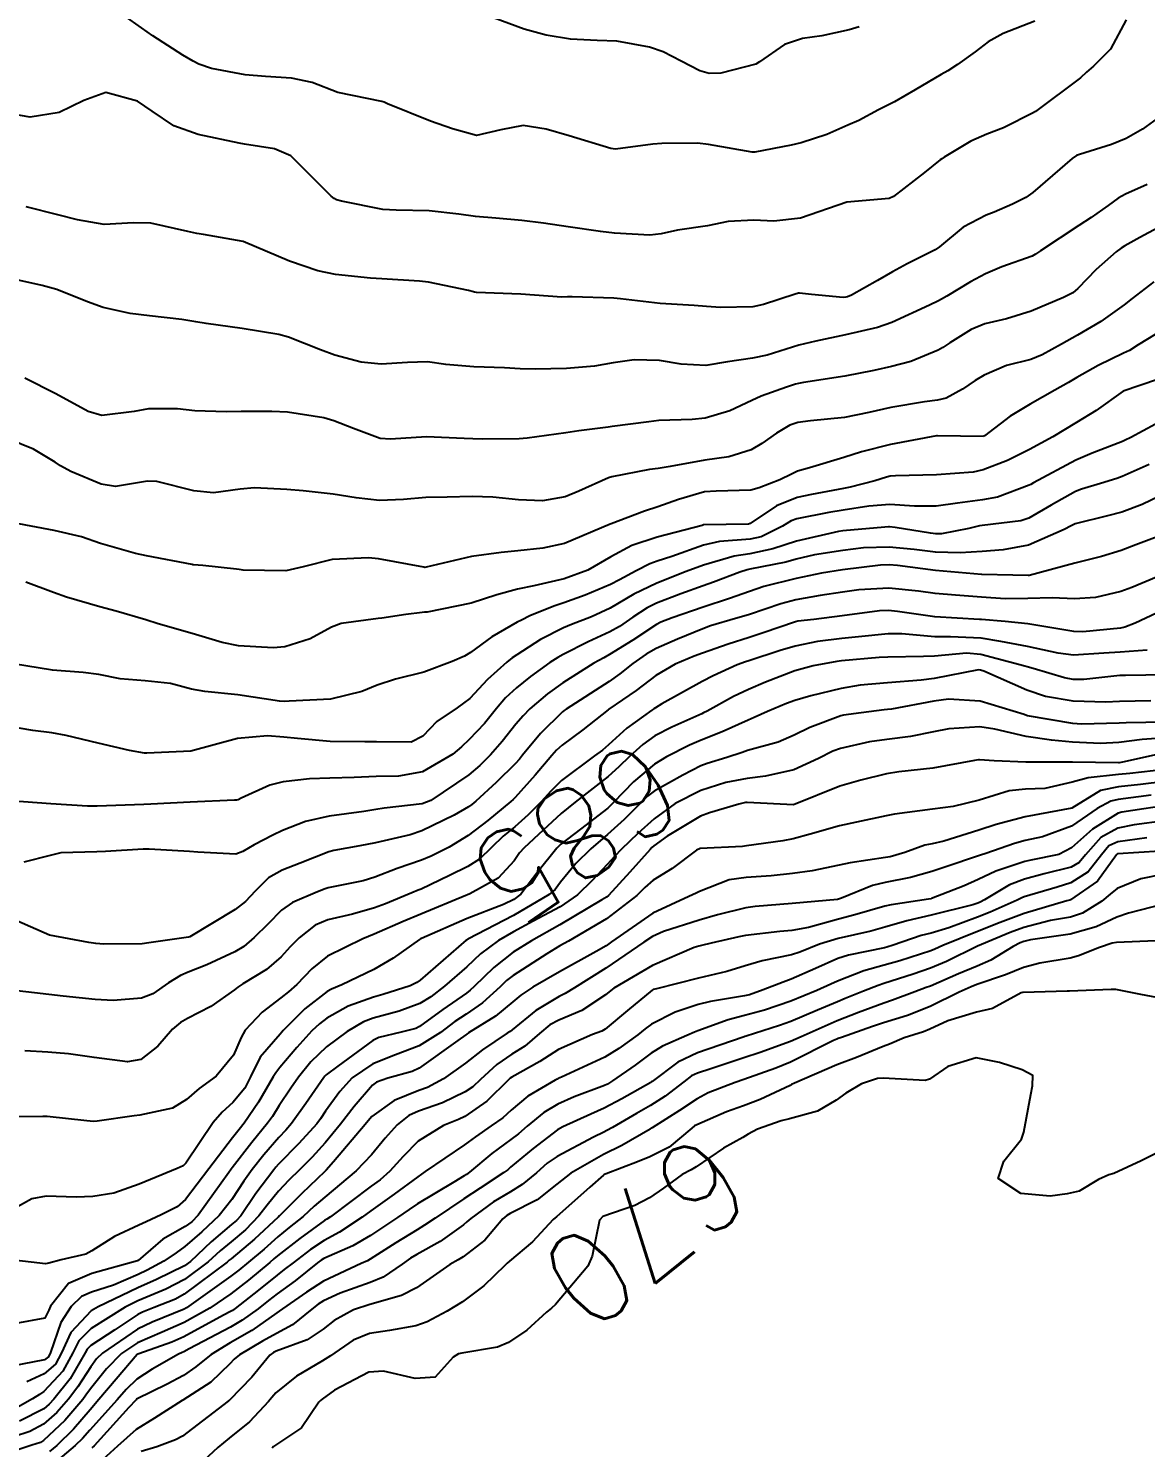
# Model space of a CAD drawing. Header units: metres. Extents: x 298520 to 308411, y 7433745 to 7450750.
# Drawn here: x 300600.5 to 300648.6, y 7446988.2 to 7447049.4 of the extents above; entities that cross this region are included whole.
import ezdxf
from ezdxf.enums import TextEntityAlignment as Align

# ---------------------------------------------------------------- set-up
doc = ezdxf.new("R2010")
doc.units = ezdxf.units.M
doc.header["$LTSCALE"] = 10
for name, color, linetype in [('Cotas', 45, 'Continuous'), ('Curvas de Nivel 1m', 11, 'Continuous'), ('Curvas de Nivel 5m', 15, 'Continuous')]:
    doc.layers.add(name, color=color, linetype=linetype)
doc.styles.add('Style-STANDARD', font='STANDARD.shx')

msp = doc.modelspace()

# ---------------------------------------------------------------- linework, layer by layer
at = {"layer": 'Curvas de Nivel 1m', "flags": 128}
for points, elevation in [([(300643.861, 7447049.694), (300642.498, 7447049.168), (300641.848, 7447048.8), (300641.294, 7447048.373), (300640.523, 7447047.833), (300640.107, 7447047.56), (300639.828, 7447047.392), (300638.7, 7447046.735), (300637.816, 7447046.223), (300637.58, 7447046.107), (300637.116, 7447045.877), (300636.271, 7447045.42), (300635.803, 7447045.209), (300634.889, 7447044.811), (300633.791, 7447044.45), (300633.356, 7447044.358), (300631.785, 7447044.05), (300631.678, 7447044.047), (300629.789, 7447044.383), (300629.317, 7447044.44), (300627.789, 7447044.423), (300627.388, 7447044.395), (300625.786, 7447044.186), (300625.591, 7447044.207), (300623.794, 7447044.753), (300622.798, 7447045.045), (300621.8, 7447045.207), (300620.847, 7447045.02), (300619.793, 7447044.769), (300618.76, 7447045.054), (300617.806, 7447045.393), (300615.956, 7447046.129), (300615.814, 7447046.2), (300615.717, 7447046.228), (300613.818, 7447046.619), (300612.707, 7447047.052), (300611.824, 7447047.244), (300610.703, 7447047.312), (300609.825, 7447047.387), (300608.379, 7447047.663), (300607.829, 7447047.846), (300607.577, 7447047.971), (300607.143, 7447048.23), (300605.845, 7447049.059), (300604.14, 7447050.267)], 701), ([(300636.294, 7447049.448), (300635.854, 7447049.326), (300634.685, 7447049.067), (300633.849, 7447048.954), (300633.067, 7447048.699), (300631.995, 7447047.938), (300631.832, 7447047.848), (300630.328, 7447047.455), (300629.828, 7447047.44), (300629.423, 7447047.56), (300628.619, 7447047.978), (300627.839, 7447048.371), (300627.257, 7447048.58), (300625.845, 7447048.833), (300624.998, 7447048.866), (300623.846, 7447048.917), (300622.799, 7447049.095), (300621.852, 7447049.359), (300619.863, 7447050.08)], 702), ([(300649.443, 7447045.726), (300648.506, 7447045.036), (300647.796, 7447044.639), (300647.17, 7447044.378), (300645.786, 7447043.955), (300645.654, 7447043.903), (300645.472, 7447043.775), (300643.768, 7447042.312), (300643.467, 7447042.102), (300642.901, 7447041.809), (300642.107, 7447041.469), (300641.758, 7447041.334), (300640.772, 7447040.811), (300639.744, 7447039.968), (300639.558, 7447039.843), (300638.361, 7447039.233), (300637.728, 7447038.886), (300637.079, 7447038.52), (300635.963, 7447037.887), (300635.789, 7447037.812), (300635.712, 7447037.794), (300635.602, 7447037.782), (300634.235, 7447037.912), (300633.714, 7447037.969), (300633.668, 7447037.966), (300633.531, 7447037.922), (300632.162, 7447037.482), (300631.707, 7447037.378), (300630.309, 7447037.352), (300629.707, 7447037.403), (300629.179, 7447037.439), (300627.708, 7447037.526), (300625.994, 7447037.723), (300625.71, 7447037.753), (300623.921, 7447037.818), (300623.711, 7447037.808), (300623.479, 7447037.802), (300621.712, 7447037.933), (300619.787, 7447038.005), (300619.712, 7447038.016), (300619.66, 7447038.029), (300619.451, 7447038.084), (300617.718, 7447038.448), (300617.342, 7447038.49), (300615.72, 7447038.591), (300615.231, 7447038.624), (300613.722, 7447038.772), (300612.948, 7447038.939), (300611.73, 7447039.349), (300609.743, 7447040.2), (300608.022, 7447040.502), (300607.746, 7447040.547), (300607.35, 7447040.631), (300605.75, 7447040.989), (300605.004, 7447041.004), (300603.75, 7447040.937), (300602.598, 7447041.134), (300601.753, 7447041.353), (300600.38, 7447041.69)], 699), ([(300648.699, 7447042.663), (300647.768, 7447042.236), (300647.448, 7447042.071), (300647.026, 7447041.757), (300646.287, 7447041.235), (300645.754, 7447040.888), (300644.111, 7447039.794), (300643.892, 7447039.646), (300643.739, 7447039.565), (300642.437, 7447039.108), (300641.728, 7447038.81), (300641.091, 7447038.458), (300640.071, 7447037.836), (300639.843, 7447037.708), (300639.711, 7447037.639), (300639.317, 7447037.454), (300637.701, 7447036.707), (300637.084, 7447036.491), (300635.696, 7447036.176), (300634.42, 7447035.909), (300633.691, 7447035.727), (300632.318, 7447035.302), (300631.685, 7447035.176), (300630.619, 7447035.015), (300629.682, 7447034.849), (300628.617, 7447034.911), (300627.684, 7447035.069), (300626.591, 7447035.094), (300625.682, 7447034.964), (300624.881, 7447034.818), (300623.68, 7447034.717), (300622.327, 7447034.698), (300621.679, 7447034.713), (300620.998, 7447034.749), (300619.68, 7447034.794), (300618.477, 7447034.894), (300617.682, 7447035.01), (300616.814, 7447034.986), (300615.681, 7447034.91), (300614.824, 7447034.996), (300613.684, 7447035.301), (300613.063, 7447035.535), (300611.692, 7447036.071), (300611.271, 7447036.184), (300609.695, 7447036.45), (300608.137, 7447036.663), (300607.698, 7447036.737), (300607.092, 7447036.843), (300605.7, 7447036.988), (300604.87, 7447037.09), (300603.704, 7447037.347), (300603.022, 7447037.596), (300601.711, 7447038.126), (300601.074, 7447038.306), (300599.717, 7447038.61)], 698), ([(300649.757, 7447041.099), (300648.384, 7447040.376), (300647.745, 7447040.007), (300647.588, 7447039.908), (300647.368, 7447039.754), (300646.497, 7447038.997), (300645.719, 7447038.177), (300645.499, 7447037.991), (300645.096, 7447037.779), (300643.707, 7447037.199), (300642.642, 7447036.872), (300641.701, 7447036.648), (300641.121, 7447036.403), (300640.201, 7447035.835), (300639.897, 7447035.631), (300639.688, 7447035.508), (300638.512, 7447035.026), (300637.677, 7447034.803), (300636.918, 7447034.634), (300635.67, 7447034.387), (300633.883, 7447034.125), (300633.675, 7447034.083), (300633.548, 7447034.048), (300633.159, 7447033.925), (300632.068, 7447033.535), (300631.664, 7447033.349), (300630.714, 7447032.893), (300629.652, 7447032.578), (300629.091, 7447032.528), (300627.65, 7447032.478), (300627.218, 7447032.426), (300625.646, 7447032.218), (300625.464, 7447032.193), (300624.211, 7447032.031), (300623.642, 7447031.951), (300621.974, 7447031.723), (300621.639, 7447031.694), (300620.04, 7447031.675), (300619.639, 7447031.686), (300619.261, 7447031.708), (300617.64, 7447031.783), (300616.081, 7447031.683), (300615.639, 7447031.712), (300614.495, 7447032.141), (300613.648, 7447032.472), (300613.209, 7447032.597), (300611.653, 7447032.839), (300610.966, 7447032.874), (300609.653, 7447032.876), (300609.002, 7447032.86), (300607.653, 7447032.898), (300606.912, 7447032.98), (300605.654, 7447032.987), (300605.032, 7447032.877), (300603.649, 7447032.704), (300603.063, 7447032.868), (300601.663, 7447033.626), (300600.324, 7447034.313)], 697), ([(300648.991, 7447038.464), (300648.054, 7447037.745), (300647.71, 7447037.472), (300646.709, 7447036.754), (300645.697, 7447036.159), (300645.009, 7447035.78), (300644.171, 7447035.308), (300643.683, 7447035.116), (300642.639, 7447034.85), (300641.672, 7447034.439), (300641.291, 7447034.201), (300640.745, 7447033.829), (300640.045, 7447033.45), (300639.658, 7447033.361), (300639.098, 7447033.289), (300637.655, 7447033.044), (300636.7, 7447032.832), (300635.65, 7447032.605), (300634.197, 7447032.461), (300633.65, 7447032.396), (300633.298, 7447032.274), (300632.729, 7447031.929), (300632.088, 7447031.486), (300631.636, 7447031.214), (300630.664, 7447030.918), (300629.631, 7447030.771), (300628.142, 7447030.496), (300627.627, 7447030.412), (300627.252, 7447030.368), (300625.623, 7447030.056), (300625.482, 7447030.012), (300624.208, 7447029.437), (300623.61, 7447029.185), (300622.635, 7447029.022), (300621.608, 7447029.068), (300620.502, 7447029.179), (300619.61, 7447029.202), (300618.533, 7447029.173), (300617.609, 7447029.162), (300616.65, 7447029.077), (300615.606, 7447029.027), (300614.603, 7447029.145), (300613.61, 7447029.313), (300612.326, 7447029.456), (300611.613, 7447029.509), (300610.232, 7447029.576), (300609.613, 7447029.524), (300608.462, 7447029.366), (300607.611, 7447029.449), (300606.012, 7447029.851), (300605.617, 7447029.868), (300604.237, 7447029.64), (300603.615, 7447029.735), (300602.309, 7447030.29), (300601.862, 7447030.534), (300601.627, 7447030.681), (300600.698, 7447031.244), (300599.636, 7447031.678)], 696), ([(300649.153, 7447034.253), (300647.663, 7447033.75), (300646.498, 7447032.918), (300645.649, 7447032.389), (300644.631, 7447031.785), (300643.637, 7447031.237), (300642.678, 7447030.764), (300641.628, 7447030.35), (300641.195, 7447030.256), (300639.626, 7447030.136), (300637.861, 7447030.102), (300637.625, 7447030.076), (300637.463, 7447030.033), (300636.963, 7447029.877), (300635.895, 7447029.611), (300635.618, 7447029.552), (300634.232, 7447029.293), (300633.611, 7447029.156), (300632.726, 7447028.809), (300631.594, 7447028.038), (300631.524, 7447028.011), (300629.593, 7447027.985), (300629.572, 7447027.982), (300629.516, 7447027.961), (300627.587, 7447027.447), (300626.495, 7447027.09), (300625.579, 7447026.6), (300624.589, 7447026.025), (300623.569, 7447025.657), (300622.261, 7447025.358), (300621.564, 7447025.208), (300620.669, 7447024.962), (300619.558, 7447024.604), (300617.671, 7447024.225), (300617.554, 7447024.215), (300617.454, 7447024.211), (300616.743, 7447024.118), (300615.719, 7447023.96), (300615.55, 7447023.943), (300613.96, 7447023.732), (300613.544, 7447023.573), (300612.63, 7447023.07), (300611.531, 7447022.725), (300611.035, 7447022.68), (300609.531, 7447022.761), (300608.831, 7447022.913), (300607.539, 7447023.303), (300606.067, 7447023.723), (300605.547, 7447023.886), (300604.269, 7447024.263), (300603.555, 7447024.447), (300602.126, 7447024.859), (300601.561, 7447025.073), (300600.366, 7447025.511)], 694), ([(300649.057, 7447032.327), (300647.991, 7447031.747), (300647.758, 7447031.633), (300647.641, 7447031.583), (300646.325, 7447031.074), (300645.633, 7447030.776), (300643.809, 7447029.797), (300643.694, 7447029.727), (300643.621, 7447029.692), (300642.252, 7447029.175), (300641.611, 7447029.055), (300640.523, 7447028.917), (300639.607, 7447028.784), (300638.668, 7447028.793), (300637.608, 7447028.858), (300636.703, 7447028.782), (300635.604, 7447028.621), (300634.983, 7447028.519), (300633.598, 7447028.242), (300633.363, 7447028.156), (300632.986, 7447027.926), (300632.058, 7447027.465), (300631.587, 7447027.367), (300630.272, 7447027.267), (300629.584, 7447027.111), (300628.214, 7447026.615), (300627.577, 7447026.42), (300627.262, 7447026.307), (300626.677, 7447025.999), (300625.959, 7447025.617), (300625.567, 7447025.418), (300624.484, 7447024.948), (300623.559, 7447024.626), (300623.123, 7447024.478), (300622.088, 7447024.055), (300621.733, 7447023.876), (300621.549, 7447023.788), (300620.449, 7447023.161), (300619.529, 7447022.483), (300619.284, 7447022.327), (300618.751, 7447022.092), (300617.518, 7447021.628), (300616.302, 7447021.336), (300615.512, 7447021.071), (300614.853, 7447020.793), (300613.506, 7447020.472), (300611.713, 7447020.385), (300611.505, 7447020.369), (300611.309, 7447020.378), (300609.507, 7447020.654), (300608.082, 7447020.794), (300607.51, 7447020.904), (300606.601, 7447021.15), (300605.513, 7447021.258), (300604.431, 7447021.343), (300603.515, 7447021.525), (300602.847, 7447021.611), (300601.517, 7447021.712), (300599.844, 7447021.993)], 693), ([(300648.789, 7447030.581), (300647.626, 7447030.061), (300647.4, 7447029.977), (300646.689, 7447029.759), (300645.866, 7447029.521), (300645.618, 7447029.42), (300644.561, 7447028.833), (300643.6, 7447028.267), (300643.25, 7447028.152), (300641.595, 7447027.952), (300641.481, 7447027.935), (300641.019, 7447027.826), (300639.834, 7447027.594), (300639.59, 7447027.589), (300639.368, 7447027.621), (300637.838, 7447027.866), (300637.593, 7447027.904), (300637.559, 7447027.905), (300637.243, 7447027.874), (300635.735, 7447027.745), (300635.591, 7447027.73), (300635.395, 7447027.697), (300633.586, 7447027.275), (300632.566, 7447026.947), (300631.581, 7447026.736), (300630.897, 7447026.63), (300629.576, 7447026.247), (300628.834, 7447025.971), (300627.568, 7447025.474), (300626.574, 7447024.989), (300625.557, 7447024.395), (300624.756, 7447024.022), (300623.894, 7447023.689), (300623.545, 7447023.54), (300622.554, 7447023.034), (300621.528, 7447022.384), (300621.338, 7447022.25), (300621.096, 7447022.064), (300620.275, 7447021.312), (300619.507, 7447020.501), (300618.962, 7447020.088), (300618.089, 7447019.506), (300617.484, 7447018.872), (300616.983, 7447018.613), (300615.48, 7447018.631), (300614.988, 7447018.627), (300613.488, 7447018.639), (300612.084, 7447018.766), (300611.489, 7447018.832), (300610.79, 7447018.887), (300609.489, 7447018.779), (300607.483, 7447018.23), (300605.586, 7447018.145), (300605.481, 7447018.146), (300604.844, 7447018.256), (300603.486, 7447018.565), (300602.105, 7447018.907), (300601.49, 7447019.023), (300600.675, 7447019.124), (300599.493, 7447019.314)], 692), ([(300649.618, 7447029.407), (300648.491, 7447028.86), (300647.605, 7447028.536), (300646.988, 7447028.37), (300645.597, 7447028.023), (300645.421, 7447027.948), (300645.12, 7447027.777), (300643.586, 7447027.109), (300642.495, 7447026.9), (300641.583, 7447026.838), (300640.642, 7447026.77), (300639.583, 7447026.804), (300638.655, 7447026.925), (300637.584, 7447027.026), (300636.473, 7447026.992), (300635.583, 7447026.884), (300634.359, 7447026.687), (300633.579, 7447026.504), (300633.122, 7447026.38), (300631.574, 7447026.07), (300631.467, 7447026.048), (300631.145, 7447025.944), (300630.014, 7447025.51), (300629.567, 7447025.352), (300628.605, 7447025.016), (300627.559, 7447024.612), (300627.145, 7447024.406), (300626.534, 7447024), (300625.958, 7447023.595), (300625.543, 7447023.367), (300624.614, 7447022.947), (300623.528, 7447022.398), (300623.302, 7447022.267), (300622.957, 7447022.046), (300622.125, 7447021.445), (300621.512, 7447020.954), (300621.047, 7447020.525), (300620.659, 7447020.068), (300620.146, 7447019.42), (300619.483, 7447018.723), (300619.148, 7447018.415), (300618.775, 7447018.09), (300617.465, 7447017.336), (300616.439, 7447017.145), (300615.463, 7447017.131), (300614.518, 7447017.088), (300613.466, 7447017.06), (300612.595, 7447017.04), (300611.464, 7447016.904), (300610.893, 7447016.754), (300609.655, 7447016.198), (300609.517, 7447016.134), (300609.452, 7447016.117), (300609.357, 7447016.107), (300607.451, 7447016.034), (300605.754, 7447015.942), (300605.45, 7447015.931), (300603.851, 7447015.863), (300603.449, 7447015.852), (300603.034, 7447015.861), (300601.45, 7447015.962), (300599.683, 7447016.085)], 691), ([(300649.104, 7447025.735), (300648.036, 7447025.278), (300647.567, 7447025.111), (300646.469, 7447024.856), (300645.563, 7447024.797), (300644.612, 7447024.833), (300643.563, 7447024.803), (300642.579, 7447024.794), (300641.563, 7447024.869), (300640.443, 7447024.952), (300639.565, 7447025.02), (300638.839, 7447025.125), (300637.567, 7447025.256), (300636.272, 7447025.177), (300635.565, 7447025.082), (300634.602, 7447024.943), (300633.561, 7447024.744), (300632.913, 7447024.573), (300631.555, 7447024.123), (300631.415, 7447024.081), (300630.962, 7447023.946), (300629.882, 7447023.623), (300629.546, 7447023.503), (300628.453, 7447023.062), (300627.533, 7447022.658), (300627.108, 7447022.415), (300626.531, 7447022), (300625.966, 7447021.558), (300625.515, 7447021.232), (300623.662, 7447020.038), (300623.567, 7447019.974), (300623.501, 7447019.916), (300622.553, 7447018.983), (300621.78, 7447018.057), (300621.643, 7447017.887), (300621.469, 7447017.701), (300620.648, 7447016.881), (300619.761, 7447016.077), (300619.596, 7447015.934), (300619.45, 7447015.832), (300618.827, 7447015.47), (300617.44, 7447014.793), (300616.929, 7447014.624), (300615.434, 7447014.275), (300614.769, 7447014.14), (300613.638, 7447013.948), (300613.429, 7447013.891), (300612.19, 7447013.404), (300611.417, 7447013.095), (300610.834, 7447012.763), (300610.247, 7447012.192), (300609.842, 7447011.752), (300609.395, 7447011.395), (300607.442, 7447010.229), (300607.383, 7447010.211), (300605.668, 7447009.959), (300605.38, 7447009.918), (300603.734, 7447009.911), (300603.38, 7447009.941), (300603.091, 7447009.985), (300601.383, 7447010.3), (300599.391, 7447011.172)], 689), ([(300649.111, 7447024.181), (300648.19, 7447023.744), (300647.732, 7447023.566), (300647.55, 7447023.534), (300645.935, 7447023.378), (300645.547, 7447023.384), (300643.645, 7447023.705), (300643.552, 7447023.718), (300642.586, 7447023.81), (300641.554, 7447023.9), (300641.471, 7447023.903), (300639.555, 7447024.013), (300637.945, 7447024.253), (300637.557, 7447024.295), (300637.158, 7447024.272), (300635.555, 7447024.064), (300634.341, 7447023.908), (300633.647, 7447023.824), (300633.551, 7447023.799), (300632.147, 7447023.33), (300631.541, 7447023.131), (300630.642, 7447022.843), (300629.53, 7447022.451), (300629.175, 7447022.318), (300628.355, 7447021.978), (300627.518, 7447021.485), (300626.671, 7447020.839), (300625.503, 7447020.035), (300625.473, 7447020.01), (300624.375, 7447019.141), (300623.48, 7447018.485), (300623.245, 7447018.274), (300623.042, 7447018.044), (300622.318, 7447017.198), (300621.455, 7447016.226), (300621.373, 7447016.142), (300621.281, 7447016.062), (300620.277, 7447015.239), (300619.438, 7447014.591), (300618.623, 7447014.092), (300617.838, 7447013.693), (300617.424, 7447013.525), (300616.371, 7447013.168), (300615.413, 7447012.788), (300614.91, 7447012.638), (300613.406, 7447012.333), (300613.272, 7447012.294), (300612.935, 7447012.165), (300611.866, 7447011.708), (300611.395, 7447011.365), (300610.8, 7447010.775), (300610.204, 7447010.192), (300609.767, 7447009.808), (300609.377, 7447009.574), (300608.166, 7447009.013), (300607.368, 7447008.693), (300607.038, 7447008.561), (300606.524, 7447008.238), (300605.837, 7447007.764), (300605.353, 7447007.574), (300604.13, 7447007.484), (300603.352, 7447007.515), (300601.984, 7447007.66), (300601.354, 7447007.733), (300599.747, 7447007.926)], 688), ([(300648.695, 7447022.579), (300647.534, 7447022.498), (300646.835, 7447022.455), (300645.532, 7447022.366), (300644.865, 7447022.448), (300643.537, 7447022.741), (300642.394, 7447022.958), (300641.542, 7447023.093), (300640.223, 7447023.153), (300639.543, 7447023.158), (300638.123, 7447023.283), (300637.544, 7447023.288), (300636.266, 7447023.158), (300635.541, 7447023.08), (300634.496, 7447022.948), (300633.536, 7447022.76), (300632.887, 7447022.572), (300631.526, 7447022.124), (300631.389, 7447022.078), (300631.032, 7447021.945), (300629.992, 7447021.481), (300629.516, 7447021.232), (300627.781, 7447020.261), (300627.504, 7447020.097), (300627.441, 7447020.053), (300627.35, 7447019.992), (300626.268, 7447019.225), (300625.48, 7447018.495), (300625.224, 7447018.266), (300624.876, 7447018.019), (300623.462, 7447016.956), (300622.997, 7447016.505), (300622.586, 7447016.049), (300622.021, 7447015.481), (300621.442, 7447014.969), (300620.947, 7447014.555), (300620.441, 7447014.07), (300619.929, 7447013.572), (300619.421, 7447013.253), (300618.633, 7447012.873), (300617.406, 7447012.283), (300617.286, 7447012.229), (300617.013, 7447012.114), (300615.873, 7447011.65), (300615.396, 7447011.468), (300614.448, 7447011.198), (300613.391, 7447010.959), (300612.833, 7447010.721), (300612.15, 7447010.172), (300611.767, 7447009.788), (300611.375, 7447009.36), (300610.748, 7447008.807), (300609.717, 7447008.196), (300609.502, 7447008.057), (300609.359, 7447007.937), (300608.341, 7447007.223), (300607.34, 7447006.698), (300607.042, 7447006.528), (300606.684, 7447006.236), (300606.059, 7447005.509), (300605.32, 7447004.931), (300604.745, 7447004.829), (300603.32, 7447005.021), (300602.214, 7447005.179), (300601.322, 7447005.255), (300600.324, 7447005.308)], 687), ([(300649.521, 7447021.522), (300647.774, 7447021.494), (300647.52, 7447021.484), (300645.969, 7447021.314), (300645.518, 7447021.313), (300645.132, 7447021.389), (300643.783, 7447021.796), (300643.524, 7447021.868), (300643.435, 7447021.89), (300641.532, 7447022.4), (300640.913, 7447022.445), (300639.53, 7447022.326), (300639.065, 7447022.312), (300637.529, 7447022.286), (300637.143, 7447022.259), (300635.526, 7447022.119), (300635.326, 7447022.093), (300634.31, 7447021.908), (300633.521, 7447021.69), (300632.253, 7447021.196), (300631.512, 7447020.883), (300630.873, 7447020.583), (300629.738, 7447019.958), (300629.582, 7447019.879), (300629.501, 7447019.841), (300628.213, 7447019.258), (300627.486, 7447018.887), (300626.958, 7447018.518), (300626.395, 7447018.001), (300625.93, 7447017.544), (300625.464, 7447017.128), (300624.049, 7447016.031), (300623.448, 7447015.539), (300622.668, 7447014.82), (300621.843, 7447014.056), (300621.649, 7447013.839), (300621.424, 7447013.498), (300620.723, 7447012.757), (300619.508, 7447012.079), (300619.403, 7447012.04), (300619.329, 7447012.008), (300617.394, 7447011.201), (300616.631, 7447010.877), (300615.385, 7447010.341), (300614.889, 7447010.137), (300613.375, 7447009.39), (300612.697, 7447008.839), (300612.043, 7447008.173), (300611.688, 7447007.846), (300611.354, 7447007.587), (300610.555, 7447006.978), (300609.828, 7447006.195), (300609.651, 7447005.876), (300609.322, 7447005.124), (300608.572, 7447004.211), (300607.845, 7447003.682), (300607.298, 7447003.203), (300606.695, 7447002.833), (300605.287, 7447002.539), (300605.035, 7447002.505), (300603.442, 7447002.278), (300603.283, 7447002.263), (300602.997, 7447002.283), (300601.286, 7447002.476), (300601.105, 7447002.482), (300599.285, 7447002.455)], 686), ([(300649.499, 7447019.473), (300647.803, 7447019.442), (300647.498, 7447019.429), (300645.876, 7447019.387), (300645.498, 7447019.418), (300643.546, 7447019.755), (300643.502, 7447019.765), (300643.394, 7447019.801), (300641.509, 7447020.389), (300640.134, 7447020.465), (300639.508, 7447020.375), (300637.678, 7447020.041), (300637.504, 7447020.021), (300637.369, 7447020.006), (300636.378, 7447019.881), (300635.618, 7447019.772), (300635.501, 7447019.747), (300634.16, 7447019.243), (300633.488, 7447018.913), (300632.793, 7447018.617), (300631.478, 7447018.249), (300631.244, 7447018.175), (300630.59, 7447017.949), (300629.735, 7447017.693), (300629.469, 7447017.592), (300628.685, 7447017.191), (300627.458, 7447016.509), (300627.164, 7447016.285), (300626.876, 7447015.996), (300626.162, 7447015.287), (300625.439, 7447014.635), (300624.717, 7447014.021), (300624.072, 7447013.382), (300623.411, 7447012.573), (300623.182, 7447012.266), (300622.924, 7447012.045), (300621.394, 7447011.148), (300619.419, 7447010.116), (300619.383, 7447010.098), (300619.352, 7447010.08), (300617.365, 7447008.35), (300617.227, 7447008.248), (300616.933, 7447008.114), (300615.75, 7447007.733), (300615.355, 7447007.616), (300614.268, 7447007.227), (300613.341, 7447006.722), (300613.025, 7447006.476), (300612.7, 7447006.166), (300612.045, 7447005.454), (300611.317, 7447004.595), (300611.139, 7447004.358), (300611.035, 7447004.183), (300610.392, 7447003.094), (300609.775, 7447002.195), (300609.56, 7447001.917), (300609.277, 7447001.559), (300608.26, 7447000.215), (300607.25, 7446998.903), (300606.895, 7446998.585), (300606.2, 7446998.24), (300605.553, 7446997.932), (300605.236, 7446997.789), (300604.195, 7446997.299), (300603.219, 7446996.685), (300602.954, 7446996.545), (300601.897, 7446996.293), (300601.355, 7446996.155), (300601.211, 7446996.127), (300599.609, 7446996.316)], 684), ([(300649.489, 7447018.801), (300648.492, 7447018.736), (300647.486, 7447018.602), (300646.693, 7447018.55), (300645.486, 7447018.615), (300644.572, 7447018.699), (300643.489, 7447018.853), (300642.129, 7447019.178), (300641.495, 7447019.274), (300640.146, 7447019.188), (300639.491, 7447019.063), (300638.496, 7447018.852), (300637.486, 7447018.725), (300636.737, 7447018.625), (300635.48, 7447018.345), (300635.149, 7447018.224), (300634.538, 7447017.904), (300633.468, 7447017.42), (300632.253, 7447017.144), (300631.464, 7447017.048), (300630.538, 7447016.873), (300629.459, 7447016.537), (300628.356, 7447015.976), (300627.446, 7447015.305), (300626.755, 7447014.681), (300626.049, 7447014.004), (300625.749, 7447013.686), (300625.423, 7447013.344), (300624.776, 7447012.656), (300624.142, 7447012.029), (300623.398, 7447011.517), (300622.233, 7447010.894), (300621.387, 7447010.443), (300620.738, 7447010.066), (300619.966, 7447009.485), (300619.371, 7447008.936), (300618.418, 7447008.094), (300617.823, 7447007.636), (300617.352, 7447007.352), (300616.454, 7447007.011), (300615.342, 7447006.716), (300614.918, 7447006.557), (300614.217, 7447006.147), (300613.326, 7447005.475), (300612.657, 7447004.829), (300612.127, 7447004.172), (300611.788, 7447003.693), (300611.294, 7447002.946), (300610.994, 7447002.476), (300610.782, 7447002.185), (300610.106, 7447001.36), (300609.264, 7447000.266), (300609.216, 7447000.201), (300609.12, 7447000.061), (300607.798, 7446998.222), (300607.53, 7446997.934), (300607.235, 7446997.73), (300606.274, 7446997.193), (300605.213, 7446996.268), (300605.182, 7446996.25), (300603.207, 7446995.708), (300602.212, 7446995.281), (300601.434, 7446994.298), (300601.362, 7446994.127), (300601.188, 7446993.787), (300599.942, 7446993.556)], 683), ([(300649.127, 7447018.085), (300647.64, 7447017.748), (300647.499, 7447017.723), (300647.473, 7447017.719), (300645.488, 7447017.754), (300645.473, 7447017.753), (300645.451, 7447017.748), (300643.472, 7447017.753), (300642.106, 7447017.814), (300641.474, 7447017.86), (300641.437, 7447017.857), (300641.258, 7447017.823), (300639.469, 7447017.495), (300638, 7447017.333), (300637.467, 7447017.245), (300636.362, 7447016.983), (300635.461, 7447016.716), (300633.453, 7447015.92), (300631.454, 7447016.017), (300631.384, 7447016.011), (300631.102, 7447015.944), (300629.832, 7447015.574), (300629.447, 7447015.418), (300628.012, 7447014.555), (300627.434, 7447014.139), (300627.355, 7447014.07), (300627.277, 7447013.992), (300626.402, 7447013.016), (300625.489, 7447012.009), (300625.402, 7447011.936), (300625.202, 7447011.814), (300623.39, 7447010.738), (300622.164, 7447010.052), (300621.378, 7447009.564), (300620.544, 7447008.896), (300619.7, 7447008.077), (300619.523, 7447007.916), (300619.359, 7447007.798), (300618.349, 7447007.094), (300617.337, 7447006.355), (300617.173, 7447006.274), (300616.548, 7447006.118), (300615.58, 7447005.878), (300615.329, 7447005.759), (300613.818, 7447004.653), (300613.314, 7447004.275), (300613.254, 7447004.22), (300613.208, 7447004.161), (300612.431, 7447003.034), (300611.822, 7447002.175), (300611.575, 7447001.882), (300611.277, 7447001.567), (300610.631, 7447000.825), (300610.126, 7447000.191), (300609.767, 7446999.686), (300609.25, 7446998.893), (300608.704, 7446998.208), (300607.953, 7446997.498), (300607.223, 7446996.875), (300606.854, 7446996.598), (300606.322, 7446996.239), (300605.604, 7446995.851), (300605.207, 7446995.671), (300604.149, 7446995.212), (300603.199, 7446994.901), (300602.767, 7446994.714), (300602.326, 7446994.289), (300601.884, 7446993.595), (300601.436, 7446992.297), (300601.35, 7446992.118), (300601.168, 7446991.987), (300599.77, 7446991.707)], 682), ([(300649.47, 7447017.443), (300647.954, 7447017.26), (300647.468, 7447017.215), (300646.152, 7447017.078), (300645.464, 7447016.889), (300644.297, 7447016.623), (300643.461, 7447016.593), (300642.747, 7447016.52), (300641.456, 7447016.11), (300640.333, 7447015.837), (300639.452, 7447015.726), (300637.81, 7447015.505), (300637.449, 7447015.435), (300636.169, 7447015.16), (300635.444, 7447015.004), (300634.179, 7447014.648), (300633.438, 7447014.441), (300632.997, 7447014.365), (300631.435, 7447014.14), (300631.256, 7447014.12), (300629.434, 7447014.024), (300629.279, 7447013.962), (300628.226, 7447013.173), (300627.413, 7447012.658), (300627.055, 7447012.347), (300626.701, 7447011.997), (300625.393, 7447010.994), (300623.753, 7447010.034), (300623.381, 7447009.832), (300622.82, 7447009.489), (300621.368, 7447008.55), (300621.094, 7447008.335), (300620.816, 7447008.065), (300620.054, 7447007.371), (300619.345, 7447006.889), (300618.859, 7447006.568), (300618.236, 7447006.096), (300617.327, 7447005.528), (300616.303, 7447005.141), (300615.319, 7447004.753), (300614.441, 7447004.143), (300613.898, 7447003.557), (300613.291, 7447002.702), (300613.071, 7447002.377), (300612.908, 7447002.164), (300612.136, 7447001.31), (300611.265, 7447000.427), (300611.149, 7447000.296), (300611.054, 7447000.182), (300610.285, 7446999.157), (300609.632, 7446998.196), (300609.449, 7446997.989), (300609.237, 7446997.814), (300608.359, 7446997.08), (300607.473, 7446996.226), (300607.211, 7446996.035), (300606.003, 7446995.444), (300605.201, 7446995.089), (300603.489, 7446994.276), (300603.191, 7446994.097), (300602.303, 7446993.167), (300601.902, 7446992.293), (300601.655, 7446991.806), (300601.159, 7446991.388), (300600.417, 7446991.044)], 681), ([(300648.872, 7447016.323), (300647.457, 7447016.149), (300647.135, 7447016.074), (300646.551, 7447015.759), (300645.907, 7447015.307), (300645.445, 7447014.998), (300644.186, 7447014.535), (300643.439, 7447014.375), (300642.99, 7447014.252), (300641.742, 7447013.817), (300641.515, 7447013.736), (300641.431, 7447013.71), (300640.029, 7447013.236), (300639.421, 7447013.035), (300638.494, 7447012.782), (300637.413, 7447012.571), (300636.857, 7447012.43), (300635.533, 7447011.889), (300635.436, 7447011.857), (300635.402, 7447011.846), (300635.347, 7447011.836), (300633.4, 7447011.657), (300631.802, 7447011.533), (300631.398, 7447011.47), (300630.182, 7447011.165), (300629.393, 7447010.943), (300627.853, 7447010.448), (300627.385, 7447010.24), (300627, 7447009.994), (300625.372, 7447008.878), (300624.024, 7447008.03), (300623.609, 7447007.786), (300623.357, 7447007.653), (300622.354, 7447007.044), (300621.335, 7447006.212), (300621.25, 7447006.145), (300621.123, 7447006.062), (300620.052, 7447005.347), (300619.32, 7447004.77), (300618.37, 7447004.094), (300617.68, 7447003.732), (300617.305, 7447003.596), (300616.248, 7447003.172), (300615.288, 7447002.471), (300615.128, 7447002.29), (300614.999, 7447002.134), (300613.634, 7447000.522), (300613.32, 7447000.159), (300613.262, 7447000.101), (300612.26, 7446999.163), (300611.284, 7446998.18), (300611.261, 7446998.162), (300611.242, 7446998.143), (300610.228, 7446997.19), (300609.215, 7446996.345), (300609.134, 7446996.281), (300609.046, 7446996.203), (300607.199, 7446994.819), (300606.824, 7446994.606), (300605.904, 7446994.243), (300605.395, 7446994.044), (300605.19, 7446993.939), (300604.202, 7446993.284), (300603.176, 7446992.599), (300603.016, 7446992.441), (300602.928, 7446992.282), (300602.273, 7446991.172), (300601.577, 7446990.296), (300601.37, 7446990.069), (300601.139, 7446989.878), (300600.102, 7446989.341)], 679), ([(300649.333, 7447015.853), (300648.552, 7447015.739), (300647.605, 7447015.595), (300647.451, 7447015.548), (300646.343, 7447014.861), (300645.436, 7447014.065), (300644.889, 7447013.778), (300643.693, 7447013.532), (300643.428, 7447013.473), (300642.178, 7447013.056), (300641.416, 7447012.7), (300640.815, 7447012.426), (300639.403, 7447011.875), (300639.386, 7447011.867), (300639.275, 7447011.851), (300637.666, 7447011.602), (300637.4, 7447011.543), (300636.104, 7447011.174), (300635.394, 7447010.98), (300634.104, 7447010.623), (300633.389, 7447010.491), (300632.867, 7447010.446), (300631.386, 7447010.278), (300631.102, 7447010.227), (300629.916, 7447009.955), (300629.492, 7447009.848), (300629.382, 7447009.823), (300629.176, 7447009.758), (300627.373, 7447008.987), (300625.711, 7447008.007), (300625.512, 7447007.858), (300625.359, 7447007.728), (300624.33, 7447007.043), (300623.342, 7447006.634), (300622.953, 7447006.43), (300622.504, 7447006.048), (300621.873, 7447005.509), (300621.324, 7447005.162), (300620.664, 7447004.722), (300619.962, 7447004.074), (300619.629, 7447003.756), (300619.305, 7447003.533), (300618.326, 7447003.066), (300617.292, 7447002.702), (300616.878, 7447002.525), (300616.37, 7447002.119), (300615.858, 7447001.543), (300615.27, 7447000.821), (300614.614, 7447000.14), (300613.251, 7446999.006), (300612.803, 7446998.609), (300612.321, 7446998.169), (300611.721, 7446997.69), (300611.229, 7446997.282), (300610.643, 7446996.764), (300609.965, 7446996.192), (300609.549, 7446995.857), (300609.207, 7446995.594), (300607.298, 7446994.228), (300607.192, 7446994.173), (300605.814, 7446993.617), (300605.183, 7446993.307), (300603.672, 7446992.273), (300603.412, 7446992.033), (300603.164, 7446991.68), (300602.612, 7446990.824), (300602.215, 7446990.289), (300601.711, 7446989.72), (300601.132, 7446989.21), (300600.539, 7446988.896), (300599.124, 7446988.44)], 678), ([(300649.448, 7447015.218), (300648.137, 7447015.052), (300647.444, 7447014.903), (300646.7, 7447014.498), (300646.05, 7447013.764), (300645.77, 7447013.424), (300645.425, 7447013.226), (300644.268, 7447012.939), (300643.417, 7447012.715), (300642.762, 7447012.457), (300641.689, 7447011.817), (300641.501, 7447011.72), (300641.401, 7447011.678), (300641.181, 7447011.604), (300639.396, 7447011.16), (300638.337, 7447010.917), (300637.391, 7447010.639), (300636.795, 7447010.47), (300635.385, 7447010.146), (300634.583, 7447009.902), (300633.733, 7447009.559), (300633.376, 7447009.447), (300632.112, 7447009.192), (300631.368, 7447008.967), (300630.584, 7447008.729), (300629.368, 7447008.446), (300627.549, 7447007.987), (300627.403, 7447007.949), (300627.362, 7447007.925), (300626.297, 7447007.052), (300625.336, 7447006.235), (300625.194, 7447006.153), (300624.801, 7447006.018), (300623.326, 7447005.364), (300622.518, 7447004.851), (300621.314, 7447004.167), (300621.249, 7447004.125), (300621.18, 7447004.061), (300620.237, 7447003.132), (300619.289, 7447002.474), (300619.02, 7447002.351), (300618.375, 7447002.094), (300617.276, 7447001.414), (300616.628, 7447000.757), (300616.06, 7447000.122), (300615.636, 7446999.749), (300615.256, 7446999.468), (300613.499, 7446998.156), (300613.347, 7446998.053), (300613.24, 7446997.988), (300612.182, 7446997.218), (300611.217, 7446996.47), (300611.059, 7446996.338), (300610.881, 7446996.183), (300609.972, 7446995.426), (300609.199, 7446994.827), (300608.294, 7446994.213), (300607.187, 7446993.592), (300606.239, 7446993.183), (300605.178, 7446992.726), (300604.492, 7446992.26), (300603.84, 7446991.592), (300603.15, 7446990.73), (300602.962, 7446990.466), (300602.83, 7446990.283), (300602.055, 7446989.37), (300601.125, 7446988.502), (300600.999, 7446988.427), (300600.626, 7446988.305), (300599.506, 7446987.927)], 677), ([(300648.688, 7447014.49), (300647.439, 7447014.324), (300647.052, 7447014.139), (300646.728, 7447013.757), (300646.161, 7447013.023), (300645.415, 7447012.554), (300644.825, 7447012.366), (300643.405, 7447011.942), (300643.304, 7447011.901), (300643.105, 7447011.803), (300641.93, 7447011.282), (300641.395, 7447011.063), (300640.156, 7447010.604), (300639.388, 7447010.387), (300638.965, 7447010.276), (300637.76, 7447009.866), (300637.479, 7447009.771), (300637.381, 7447009.745), (300635.834, 7447009.427), (300635.374, 7447009.284), (300634.413, 7447008.858), (300633.36, 7447008.399), (300633.016, 7447008.266), (300632.153, 7447007.932), (300631.562, 7447007.726), (300631.35, 7447007.68), (300629.881, 7447007.429), (300629.353, 7447007.307), (300628.356, 7447006.972), (300627.34, 7447006.457), (300627.071, 7447006.259), (300626.742, 7447005.996), (300625.93, 7447005.401), (300625.323, 7447005.036), (300623.452, 7447004.176), (300623.314, 7447004.113), (300623.268, 7447004.086), (300623.191, 7447004.041), (300622.003, 7447003.352), (300621.293, 7447002.754), (300620.93, 7447002.422), (300620.423, 7447002.069), (300619.746, 7447001.607), (300619.275, 7447001.262), (300617.583, 7447000.105), (300617.261, 7446999.877), (300616.25, 7446999.123), (300615.246, 7446998.406), (300614.866, 7446998.136), (300613.889, 7446997.494), (300613.227, 7446997.129), (300612.639, 7446996.748), (300611.892, 7446996.173), (300611.509, 7446995.878), (300611.208, 7446995.642), (300610.396, 7446994.993), (300609.385, 7446994.198), (300609.273, 7446994.118), (300609.192, 7446994.069), (300608.893, 7446993.908), (300607.18, 7446992.971), (300606.668, 7446992.745), (300605.236, 7446992.249), (300605.192, 7446992.231), (300605.172, 7446992.213), (300604.269, 7446991.151), (300603.515, 7446990.274), (300603.138, 7446989.827), (300602.424, 7446988.993), (300601.705, 7446988.294), (300601.386, 7446988.031)], 676), ([(300649.421, 7447012.919), (300648.433, 7447012.725), (300647.411, 7447012.313), (300647.103, 7447012.058), (300646.749, 7447011.757), (300645.916, 7447011.246), (300645.396, 7447011.077), (300644.536, 7447010.925), (300643.391, 7447010.623), (300642.792, 7447010.403), (300641.383, 7447009.82), (300640.054, 7447009.158), (300639.368, 7447008.868), (300638.615, 7447008.607), (300637.358, 7447008.214), (300637.102, 7447008.127), (300636.473, 7447007.879), (300635.678, 7447007.558), (300635.348, 7447007.424), (300634.495, 7447007.054), (300633.339, 7447006.575), (300632.859, 7447006.404), (300631.411, 7447005.939), (300631.354, 7447005.919), (300631.333, 7447005.913), (300631.288, 7447005.897), (300629.325, 7447005.226), (300628.477, 7447004.823), (300627.367, 7447003.989), (300627.336, 7447003.966), (300627.312, 7447003.949), (300626.065, 7447003.239), (300625.295, 7447002.838), (300624.728, 7447002.582), (300623.509, 7447002.037), (300623.282, 7447001.902), (300622.233, 7447001.091), (300621.265, 7447000.287), (300621.141, 7447000.184), (300620.97, 7447000.063), (300619.948, 7446999.381), (300619.251, 7446998.923), (300618.006, 7446998.099), (300617.547, 7446997.797), (300617.235, 7446997.596), (300616.319, 7446997.027), (300615.216, 7446996.32), (300615.091, 7446996.256), (300614.823, 7446996.136), (300613.205, 7446995.376), (300612.464, 7446994.903), (300611.432, 7446994.178), (300611.29, 7446994.081), (300611.19, 7446994.012), (300610.116, 7446993.254), (300609.178, 7446992.713), (300608.362, 7446992.212), (300607.7, 7446991.687), (300607.159, 7446991.313), (300606.46, 7446990.93), (300605.143, 7446990.284), (300605.126, 7446990.268), (300605.108, 7446990.251), (300604.815, 7446989.93), (300603.308, 7446988.277), (300603.209, 7446988.191)], 674), ([(300649.402, 7447011.633), (300647.895, 7447011.248), (300647.396, 7447011.067), (300646.499, 7447010.652), (300645.389, 7447010.334), (300643.678, 7447010.088), (300643.385, 7447010.019), (300643.225, 7447009.961), (300642.924, 7447009.805), (300641.965, 7447009.223), (300641.37, 7447008.954), (300640.574, 7447008.623), (300639.357, 7447008.096), (300639.177, 7447008.031), (300638.689, 7447007.857), (300637.723, 7447007.493), (300637.348, 7447007.359), (300636.263, 7447006.962), (300635.34, 7447006.599), (300633.795, 7447005.913), (300633.331, 7447005.712), (300632.023, 7447005.236), (300631.324, 7447005), (300629.889, 7447004.532), (300629.317, 7447004.343), (300629.065, 7447004.223), (300628.728, 7447003.976), (300627.929, 7447003.359), (300627.297, 7447002.952), (300626.685, 7447002.603), (300625.657, 7447002.006), (300625.415, 7447001.875), (300625.281, 7447001.803), (300624.842, 7447001.58), (300623.27, 7447000.755), (300622.847, 7447000.464), (300622.38, 7447000.049), (300621.769, 7446999.543), (300621.255, 7446999.231), (300620.525, 7446998.793), (300619.547, 7446998.077), (300619.383, 7446997.937), (300619.239, 7446997.81), (300618.233, 7446997.09), (300617.219, 7446996.526), (300616.953, 7446996.376), (300616.596, 7446996.116), (300615.778, 7446995.553), (300615.205, 7446995.316), (300613.912, 7446994.861), (300613.197, 7446994.533), (300612.966, 7446994.392), (300612.695, 7446994.165), (300611.859, 7446993.497), (300611.177, 7446993.118), (300610.568, 7446992.79), (300609.576, 7446992.196), (300609.348, 7446992.02), (300609.167, 7446991.808), (300608.344, 7446991.023), (300607.143, 7446990.248), (300607.111, 7446990.23), (300605.912, 7446989.465), (300605.13, 7446988.981), (300604.324, 7446988.262), (300603.69, 7446987.695)], 673), ([(300649.067, 7447010.052), (300647.385, 7447009.985), (300647.19, 7447009.947), (300646.646, 7447009.757), (300645.743, 7447009.401), (300645.376, 7447009.3), (300644.074, 7447009.088), (300643.369, 7447008.893), (300642.595, 7447008.577), (300641.358, 7447008.165), (300641.109, 7447008.072), (300640.592, 7447007.831), (300639.347, 7447007.219), (300638.373, 7447006.83), (300637.339, 7447006.513), (300636.856, 7447006.356), (300635.526, 7447005.888), (300635.387, 7447005.835), (300635.332, 7447005.812), (300635.186, 7447005.746), (300633.322, 7447004.819), (300632.69, 7447004.555), (300631.314, 7447004.077), (300630.95, 7447003.945), (300629.775, 7447003.494), (300629.302, 7447003.242), (300628.54, 7447002.732), (300627.369, 7447001.989), (300627.315, 7447001.957), (300627.282, 7447001.934), (300626.052, 7447001.225), (300625.271, 7447000.832), (300623.853, 7447000.031), (300623.258, 7446999.558), (300622.411, 7446998.889), (300621.245, 7446998.291), (300621.095, 7446998.211), (300620.935, 7446998.063), (300620.159, 7446997.141), (300619.218, 7446996.428), (300619.001, 7446996.299), (300618.646, 7446996.089), (300617.203, 7446995.086), (300616.561, 7446994.755), (300615.195, 7446994.376), (300614.49, 7446994.141), (300613.656, 7446993.683), (300613.18, 7446993.314), (300612.491, 7446992.849), (300611.166, 7446992.363), (300611.041, 7446992.305), (300610.884, 7446992.183), (300610.111, 7446991.239), (300609.144, 7446990.243), (300609.119, 7446990.224), (300609.091, 7446990.201), (300607.128, 7446988.701), (300606.825, 7446988.534), (300606.018, 7446988.241), (300605.338, 7446988.03)], 672), ([(300649.351, 7447007.562), (300648.428, 7447007.739), (300647.356, 7447007.95), (300647.156, 7447007.952), (300645.354, 7447007.874), (300645.25, 7447007.876), (300643.353, 7447007.828), (300643.329, 7447007.825), (300643.277, 7447007.801), (300642.031, 7447007.128), (300641.344, 7447006.969), (300640.104, 7447006.602), (300639.337, 7447006.239), (300639.057, 7447006.131), (300638.233, 7447005.861), (300637.596, 7447005.601), (300637.329, 7447005.492), (300636.179, 7447005.027), (300635.321, 7447004.697), (300633.495, 7447003.917), (300633.377, 7447003.854), (300633.311, 7447003.817), (300632.022, 7447003.213), (300631.298, 7447002.941), (300630.568, 7447002.676), (300629.285, 7447002.123), (300629.187, 7447002.069), (300629.069, 7447001.972), (300628.096, 7447001.161), (300627.27, 7447000.738), (300626.74, 7447000.523), (300625.379, 7447000.009), (300625.3, 7446999.973), (300625.262, 7446999.947), (300624.672, 7446999.434), (300623.244, 7446998.15), (300623.181, 7446998.104), (300623.096, 7446998.041), (300622.204, 7446997.074), (300621.216, 7446996.239), (300621.12, 7446996.156), (300621.026, 7446996.062), (300620.105, 7446995.17), (300619.197, 7446994.489), (300618.533, 7446994.09), (300617.662, 7446993.629), (300617.183, 7446993.448), (300616.05, 7446993.251), (300615.178, 7446993.124), (300614.478, 7446992.836), (300613.494, 7446992.155), (300613.161, 7446991.946), (300612.037, 7446991.288), (300611.147, 7446990.56), (300610.968, 7446990.359), (300610.824, 7446990.183), (300610.012, 7446989.314), (300609.127, 7446988.614), (300608.641, 7446988.207), (300607.855, 7446987.475)], 671)]:
    msp.add_lwpolyline(points, dxfattribs=dict(at, elevation=elevation))
at = {"layer": 'Curvas de Nivel 5m', "flags": 128}
for points, elevation in [([(300647.798, 7447049.751), (300647.115, 7447048.486), (300646.392, 7447047.764), (300646.093, 7447047.505), (300645.828, 7447047.251), (300643.887, 7447045.799), (300643.833, 7447045.779), (300643.812, 7447045.767), (300642.514, 7447045.102), (300641.798, 7447044.824), (300641.096, 7447044.524), (300639.946, 7447043.838), (300639.851, 7447043.77), (300639.782, 7447043.719), (300639.101, 7447043.175), (300637.766, 7447042.138), (300637.578, 7447042.059), (300635.763, 7447041.89), (300633.756, 7447041.21), (300632.603, 7447041.082), (300631.755, 7447041.123), (300630.64, 7447041.065), (300629.752, 7447040.871), (300628.458, 7447040.687), (300627.748, 7447040.535), (300627.27, 7447040.472), (300625.748, 7447040.553), (300625.133, 7447040.632), (300623.751, 7447040.833), (300622.689, 7447040.983), (300621.753, 7447041.108), (300620.621, 7447041.205), (300619.755, 7447041.28), (300619.037, 7447041.372), (300617.757, 7447041.525), (300616.332, 7447041.549), (300615.757, 7447041.574), (300613.971, 7447041.938), (300613.761, 7447042.001), (300613.661, 7447042.05), (300613.536, 7447042.153), (300611.789, 7447043.888), (300611.091, 7447044.187), (300609.795, 7447044.39), (300609.564, 7447044.434), (300607.799, 7447044.813), (300606.748, 7447045.181), (300605.809, 7447045.822), (300605.178, 7447046.256), (300603.816, 7447046.616), (300602.863, 7447046.284), (300601.808, 7447045.762), (300600.556, 7447045.562), (300599.807, 7447045.689)], 700), ([(300649.702, 7447036.594), (300648.315, 7447035.744), (300647.935, 7447035.502), (300647.687, 7447035.384), (300646.583, 7447034.857), (300645.671, 7447034.33), (300645.316, 7447034.127), (300644.715, 7447033.784), (300643.657, 7447033.184), (300642.795, 7447032.665), (300641.695, 7447031.819), (300641.663, 7447031.8), (300641.643, 7447031.795), (300639.66, 7447031.822), (300639.643, 7447031.821), (300639.622, 7447031.819), (300637.639, 7447031.451), (300636.384, 7447031.134), (300635.633, 7447030.89), (300634.151, 7447030.435), (300633.627, 7447030.292), (300633.375, 7447030.173), (300632.871, 7447029.928), (300631.976, 7447029.578), (300631.616, 7447029.48), (300630.129, 7447029.441), (300629.615, 7447029.401), (300628.507, 7447029.079), (300627.604, 7447028.76), (300627.03, 7447028.567), (300625.593, 7447028.027), (300625.561, 7447028.01), (300623.584, 7447027.179), (300622.655, 7447026.976), (300621.581, 7447026.86), (300620.858, 7447026.79), (300619.578, 7447026.625), (300617.628, 7447026.164), (300617.573, 7447026.15), (300617.527, 7447026.157), (300615.577, 7447026.518), (300615.145, 7447026.567), (300613.576, 7447026.483), (300612.329, 7447026.169), (300611.571, 7447026.002), (300609.741, 7447026.029), (300609.571, 7447026.058), (300609.446, 7447026.076), (300608.002, 7447026.224), (300607.601, 7447026.258), (300607.573, 7447026.263), (300607.535, 7447026.268), (300605.577, 7447026.641), (300605.091, 7447026.742), (300603.582, 7447027.179), (300602.765, 7447027.463), (300601.587, 7447027.743), (300599.842, 7447028.066)], 695), ([(300649.592, 7447027.633), (300648.213, 7447027.118), (300647.584, 7447026.88), (300646.727, 7447026.613), (300645.578, 7447026.327), (300643.619, 7447025.799), (300643.573, 7447025.795), (300642.906, 7447025.807), (300641.573, 7447025.84), (300641.554, 7447025.839), (300639.575, 7447026.022), (300637.938, 7447026.226), (300637.577, 7447026.261), (300637.204, 7447026.247), (300635.574, 7447026.046), (300634.667, 7447025.904), (300633.57, 7447025.674), (300632.181, 7447025.32), (300631.565, 7447025.116), (300630.7, 7447024.81), (300629.558, 7447024.441), (300628.223, 7447023.98), (300627.744, 7447023.794), (300627.548, 7447023.689), (300626.527, 7447023.011), (300625.529, 7447022.388), (300625.284, 7447022.256), (300624.856, 7447022.02), (300623.514, 7447021.172), (300622.856, 7447020.7), (300622.096, 7447020.054), (300621.802, 7447019.754), (300621.493, 7447019.387), (300620.9, 7447018.647), (300620.402, 7447018.071), (300619.942, 7447017.602), (300619.464, 7447017.204), (300617.823, 7447016.104), (300617.451, 7447015.963), (300615.812, 7447015.763), (300615.449, 7447015.708), (300614.934, 7447015.624), (300613.446, 7447015.431), (300612.418, 7447015.195), (300611.439, 7447014.808), (300611.017, 7447014.605), (300610.212, 7447014.192), (300609.722, 7447013.903), (300609.427, 7447013.783), (300607.786, 7447013.866), (300607.428, 7447013.9), (300605.681, 7447013.995), (300605.429, 7447013.998), (300603.799, 7447013.895), (300603.427, 7447013.887), (300601.878, 7447013.841), (300601.424, 7447013.731), (300600.283, 7447013.448)], 690), ([(300648.856, 7447020.39), (300647.509, 7447020.371), (300646.919, 7447020.346), (300645.509, 7447020.379), (300644.313, 7447020.59), (300643.514, 7447020.859), (300641.662, 7447021.678), (300641.522, 7447021.724), (300641.428, 7447021.727), (300639.518, 7447021.364), (300638.954, 7447021.285), (300637.516, 7447021.179), (300636.326, 7447021.071), (300635.513, 7447020.934), (300634.205, 7447020.605), (300633.508, 7447020.408), (300633.152, 7447020.278), (300632.343, 7447019.932), (300631.759, 7447019.678), (300631.497, 7447019.562), (300630.383, 7447019.058), (300629.484, 7447018.698), (300628.97, 7447018.478), (300627.982, 7447017.982), (300627.47, 7447017.664), (300626.563, 7447016.898), (300625.696, 7447016.008), (300625.576, 7447015.885), (300625.451, 7447015.775), (300624.283, 7447014.869), (300623.435, 7447014.216), (300623.339, 7447014.136), (300623.25, 7447014.042), (300622.442, 7447013.025), (300621.706, 7447012.057), (300621.401, 7447011.831), (300620.953, 7447011.619), (300619.392, 7447011.012), (300617.422, 7447010.148), (300617.383, 7447010.134), (300617.337, 7447010.11), (300616.198, 7447009.298), (300615.37, 7447008.813), (300613.992, 7447008.151), (300613.55, 7447007.968), (300613.359, 7447007.872), (300612.395, 7447007.121), (300611.467, 7447006.179), (300611.404, 7447006.108), (300611.331, 7447006.032), (300610.472, 7447005.038), (300610.055, 7447004.193), (300609.803, 7447003.697), (300609.296, 7447003.073), (300608.838, 7447002.659), (300608.448, 7447002.213), (300607.265, 7447000.468), (300607.149, 7447000.346), (300606.894, 7447000.234), (300605.741, 7446999.763), (300605.256, 7446999.555), (300604.161, 7446999.176), (300603.25, 7446999.023), (300602.536, 7446999.001), (300601.25, 7446999.036), (300600.627, 7446998.928), (300599.547, 7446998.317)], 685), ([(300649.465, 7447016.92), (300648.412, 7447016.792), (300647.462, 7447016.696), (300646.69, 7447016.528), (300645.459, 7447015.77), (300643.449, 7447015.402), (300642.19, 7447015.068), (300641.443, 7447014.818), (300639.941, 7447014.346), (300639.437, 7447014.237), (300639.119, 7447014.17), (300638.254, 7447013.862), (300637.624, 7447013.674), (300637.429, 7447013.64), (300635.895, 7447013.416), (300635.424, 7447013.312), (300634.261, 7447013.067), (300633.418, 7447012.954), (300632.488, 7447012.858), (300631.416, 7447012.784), (300630.685, 7447012.676), (300629.406, 7447012.182), (300629.26, 7447012.107), (300628.941, 7447011.967), (300627.395, 7447011.245), (300625.618, 7447010.008), (300625.381, 7447009.841), (300624.958, 7447009.596), (300623.37, 7447008.719), (300622.229, 7447008.051), (300621.702, 7447007.713), (300621.353, 7447007.419), (300620.616, 7447006.795), (300619.448, 7447006.079), (300619.38, 7447006.032), (300619.332, 7447006), (300618.995, 7447005.751), (300617.317, 7447004.56), (300617.016, 7447004.413), (300615.971, 7447004.123), (300615.485, 7447003.953), (300615.308, 7447003.834), (300614.525, 7447002.911), (300613.936, 7447002.15), (300613.275, 7447001.339), (300612.711, 7447000.723), (300612.158, 7447000.171), (300611.701, 7446999.733), (300611.254, 7446999.264), (300610.775, 7446998.657), (300610.415, 7446998.188), (300609.839, 7446997.589), (300609.226, 7446997.079), (300608.748, 7446996.679), (300608.225, 7446996.215), (300607.205, 7446995.451), (300606.408, 7446995.031), (300605.196, 7446994.525), (300604.649, 7446994.258), (300603.183, 7446993.33), (300602.66, 7446992.804), (300602.399, 7446992.288), (300601.957, 7446991.496), (300601.148, 7446990.625), (300600.959, 7446990.488), (300600.663, 7446990.305), (300599.687, 7446989.764)], 680), ([(300649.249, 7447013.918), (300647.433, 7447013.798), (300647.402, 7447013.782), (300647.377, 7447013.751), (300646.554, 7447012.621), (300645.404, 7447011.824), (300645.365, 7447011.809), (300645.235, 7447011.773), (300643.397, 7447011.229), (300642.362, 7447010.842), (300641.389, 7447010.446), (300639.896, 7447009.842), (300639.543, 7447009.685), (300639.379, 7447009.62), (300638.048, 7447009.188), (300637.37, 7447008.998), (300636.492, 7447008.753), (300635.359, 7447008.318), (300635.068, 7447008.183), (300634.469, 7447007.903), (300633.348, 7447007.445), (300632.211, 7447007.065), (300631.342, 7447006.83), (300630.648, 7447006.643), (300629.336, 7447006.175), (300629.193, 7447006.113), (300628.859, 7447005.975), (300627.811, 7447005.502), (300627.325, 7447005.2), (300626.633, 7447004.684), (300625.652, 7447004.007), (300625.443, 7447003.876), (300625.31, 7447003.815), (300624.009, 7447003.322), (300623.297, 7447003.012), (300622.692, 7447002.646), (300621.976, 7447002.053), (300621.603, 7447001.733), (300621.277, 7447001.483), (300620.461, 7447000.878), (300619.495, 7447000.078), (300619.362, 7446999.979), (300619.261, 7446999.912), (300618.811, 7446999.639), (300617.249, 7446998.71), (300616.889, 7446998.471), (300616.387, 7446998.119), (300615.696, 7446997.665), (300615.231, 7446997.351), (300614.463, 7446996.903), (300613.216, 7446996.35), (300613.094, 7446996.282), (300612.945, 7446996.163), (300611.98, 7446995.397), (300611.199, 7446994.825), (300610.833, 7446994.547), (300610.383, 7446994.188), (300609.691, 7446993.689), (300609.185, 7446993.388), (300607.406, 7446992.457), (300607.174, 7446992.332), (300607.103, 7446992.302), (300606.945, 7446992.232), (300605.819, 7446991.588), (300605.156, 7446991.155), (300604.698, 7446990.709), (300604.302, 7446990.263), (300603.13, 7446988.959), (300602.808, 7446988.601), (300602.491, 7446988.286), (300601.746, 7446987.661)], 675), ([(300649.275, 7447000.979), (300648.444, 7447000.565), (300647.266, 7447000.021), (300647.055, 7446999.963), (300646.609, 7446999.757), (300645.764, 7446999.256), (300645.257, 7446999.14), (300644.521, 7446999.046), (300643.256, 7446999.15), (300642.276, 7446999.81), (300642.523, 7447000.555), (300643.28, 7447001.505), (300643.389, 7447001.798), (300643.684, 7447003.418), (300643.757, 7447003.793), (300643.767, 7447004.243), (300643.32, 7447004.494), (300642.333, 7447004.8), (300641.325, 7447005.008), (300640.117, 7447004.634), (300639.315, 7447004.079), (300639.132, 7447004.035), (300637.316, 7447004.135), (300637.08, 7447004.108), (300636.382, 7447003.879), (300635.711, 7447003.482), (300635.302, 7447003.18), (300634.495, 7447002.702), (300633.29, 7447002.375), (300632.919, 7447002.293), (300631.9, 7447001.934), (300631.502, 7447001.717), (300631.279, 7447001.566), (300630.44, 7447001.118), (300629.266, 7447000.303), (300629.053, 7447000.184), (300628.664, 7446999.976), (300627.85, 7446999.391), (300627.253, 7446998.969), (300626.613, 7446998.633), (300625.244, 7446998.166), (300625.09, 7446998.012), (300624.786, 7446996.45), (300624.588, 7446996.019), (300623.196, 7446994.369), (300623.021, 7446994.215), (300622.81, 7446994.044), (300621.965, 7446993.268), (300621.173, 7446992.728), (300620.696, 7446992.539), (300619.166, 7446992.273), (300619.018, 7446992.238), (300618.788, 7446992.094), (300618.016, 7446991.24), (300617.154, 7446991.18), (300615.788, 7446991.492), (300615.156, 7446991.461), (300613.668, 7446990.672), (300613.144, 7446990.288), (300613.072, 7446990.232), (300613.005, 7446990.161), (300612.253, 7446989.048), (300611.124, 7446988.31), (300611.048, 7446988.256), (300610.985, 7446988.181)], 670)]:
    msp.add_lwpolyline(points, dxfattribs=dict(at, elevation=elevation))

# ---------------------------------------------------------------- texts
at = {"layer": 'Cotas', "style": 'Style-STANDARD'}
for s, rotation, p in [('685', 214.53097, (300624.113, 7447014.696, 685)), ('670', 218.88657, (300627.088, 7446997.516, 670))]:
    msp.add_text(s, height=4, rotation=rotation, dxfattribs=at).set_placement(p, align=Align.MIDDLE_CENTER)

doc.saveas('drawing.dxf')
